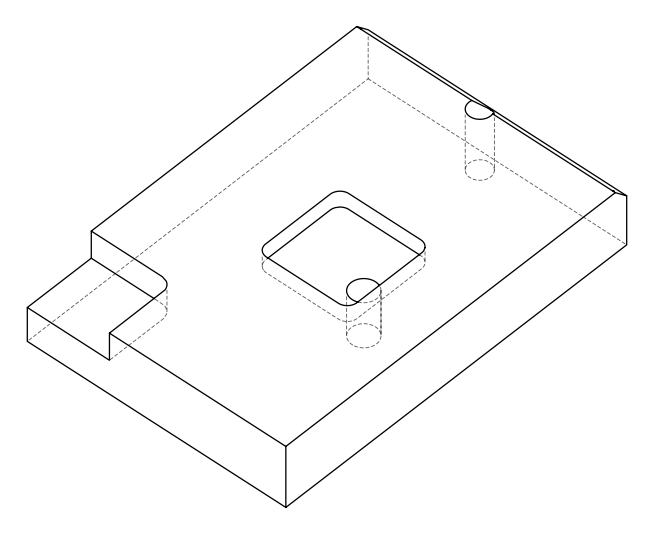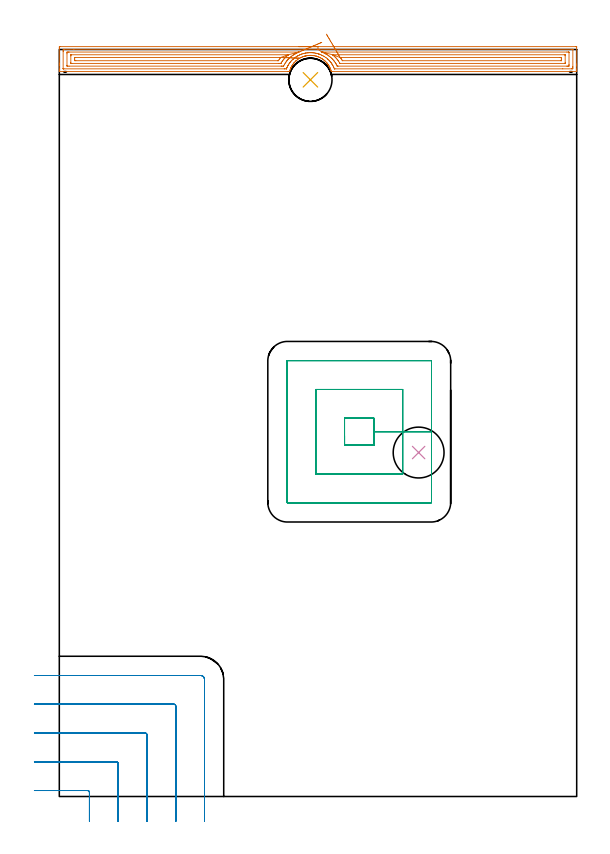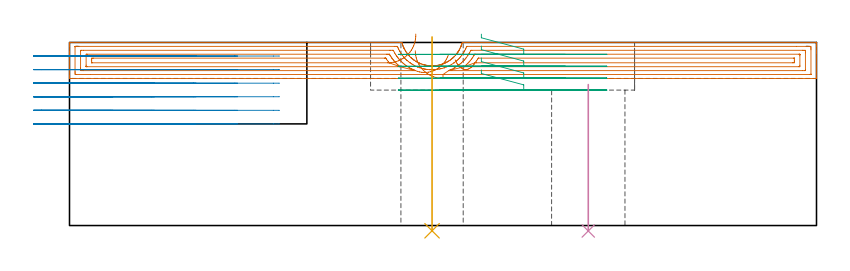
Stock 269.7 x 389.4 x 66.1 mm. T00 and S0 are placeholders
(PLAN: 5 operations, 3 tool changes, 23.4 min)
(1 AREA_MILL | FG_CHAMFER_SURFACE | UGT0205_001 | 10.89 min | 22792 mm3)
(2 MILL_CORNER_NOTCH_RECTANGULAR | CORNER_NOTCH_RECTANGULAR | UGT0201_136 | Follow Part, ap 5, ae 75% | 7 min | 183273 mm3)
(3 MILL_RECTANGULAR_POCKET | POCKET_RECTANGULAR_STRAIGHT | UGT0201_136 | Follow Part, ap 5, ae 75% | 5 min | 152738 mm3)
(4 INDEXABLE_INSERT_DRILL_THROUGH_HOLE_FROM_SOLID | STEP1HOLE | NXT0302_024 | 0.22 min | 26948 mm3)
(5 INDEXABLE_INSERT_DRILL_THROUGH_HOLE_FROM_SOLID_1 | STEP1HOLE_1 | NXT0302_016 | 0.28 min | 25767 mm3)
(TOOL UGT0205_001 | Chamfer Mill 20 x 3 x 45 deg. | D20 FL50 Z2)
(TOOL UGT0201_136 | Carbide End Mill 20.0 | D20 FL30 Z4)
(TOOL NXT0302_024 | Index. Insert Drill 26.5mm [880-D2650L32-03] | D26.5 PA176 FL80 Z2)
(TOOL NXT0302_016 | Index. Insert Drill 22.5mm [880-D2250L25-03] | D22.5 PA176 FL68 Z2)
(OP 1 AREA_MILL)
G17 G21 G94 G90
T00 M6
G54
G17 G0 G90 X124.85 Y390.9 S1061 M3
G43 Z76.1 H0
Z63.1
G94 G1 X124.888 Z62.228 F250.
X125.002 Z61.364
X125.191 Z60.512
X125.453 Z59.68
X125.787 Z58.874
X126.19 Z58.1
X126.659 Z57.364
X127.19 Z56.672
X127.779 Z56.029
X128.422 Z55.44
X129.114 Z54.908
X129.85 Z54.44
X130.624 Z54.037
X131.43 Z53.703
X132.262 Z53.441
X133.114 Z53.252
X133.978 Z53.138
X134.85 Z53.1
X269.1
X269.621 Y390.895 Z53.103
X269.69 Y390.892 Z53.106
X269.7 Y390.817 Z53.18
Y381.773 Z62.222
Y381.199 Z62.799
Y380.897 Z63.099
Y379.146 Z64.849
Y378.543 Z65.456
Y378.155 Z65.844
Y378.027 Z65.965
Y377.898 Z66.092
X269.697 Z66.093
X269.546 Y377.9 Z66.1
X141.986
X141.807 Y377.903 Z66.089
X141.73 Y378.113 Z65.883
X141.679 Y378.27 Z65.724
X141.54 Y378.706 Z65.294
X141.483 Y378.885 Z65.114
X141.385 Y379.146 Z64.85
X141.327 Y379.303 Z64.696
X141.316 Y379.333 Z64.666
X141.196 Y379.619 Z64.38
X141.157 Y379.71 Z64.29
X141.129 Y379.777 Z64.222
X140.895 Y380.247 Z63.751
X140.778 Y380.46 Z63.536
X140.663 Y380.67 Z63.33
X140.648 Y380.694 Z63.306
X140.523 Y380.897 Z63.098
X140.423 Y381.063 Z62.936
X140.351 Y381.181 Z62.818
X140.256 Y381.335 Z62.661
X140.215 Y381.403 Z62.595
X140.169 Y381.469 Z62.53
X140.104 Y381.562 Z62.438
X140.054 Y381.629 Z62.37
X139.944 Y381.773 Z62.223
X139.756 Y382.024 Z61.975
X139.605 Y382.211 Z61.785
X139.459 Y382.394 Z61.605
X139.411 Y382.454 Z61.546
X139.383 Y382.486 Z61.514
X139.321 Y382.556 Z61.443
X138.94 Y382.956 Z61.043
X138.548 Y383.345 Z60.653
X138.427 Y383.459 Z60.539
X137.984 Y383.829 Z60.171
X137.627 Y384.108 Z59.889
X137.532 Y384.182 Z59.815
X137.457 Y384.237 Z59.76
X137.213 Y384.4 Z59.596
X137.051 Y384.509 Z59.487
X136.638 Y384.769 Z59.227
X136.316 Y384.954 Z59.044
X135.989 Y385.13 Z58.869
X135.893 Y385.177 Z58.823
X135.744 Y385.249 Z58.749
X135.528 Y385.346 Z58.654
X135.299 Y385.447 Z58.551
X134.85 Y385.627 Z58.369
X134.655 Y385.695 Z58.301
X134.404 Y385.782 Z58.212
X134.02 Y385.902 Z58.096
X133.958 Y385.921 Z58.077
X133.918 Y385.932 Z58.067
X133.585 Y386.022 Z57.977
X133.062 Y386.134 Z57.866
X132.615 Y386.212 Z57.787
X132.168 Y386.269 Z57.73
X131.996 Y386.283 Z57.717
X131.85 Y386.293 Z57.704
X131.728 Y386.301 Z57.69
X131.558 Y386.316 Z57.678
X131.55
X131.336 Y386.331 Z57.658
X131.273 Y386.337 Z57.655
X131.162 Y386.343 Z57.652
X130.715 Y386.347 Z57.653
X130.379 Y386.333 Z57.667
X129.944 Y386.3 Z57.694
X129.932 Y386.299 Z57.695
X129.771 Y386.284 Z57.714
X129.485 Y386.252 Z57.744
X129.052 Y386.186 Z57.806
X129.037 Y386.184 Z57.808
X128.819 Y386.147 Z57.852
X128.606 Y386.104 Z57.888
X128.591 Y386.101 Z57.891
X128.317 Y386.042 Z57.951
X128.215 Y386.02 Z57.974
X127.896 Y385.932 Z58.066
X127.714 Y385.879 Z58.116
X127.697 Y385.875 Z58.12
X127.416 Y385.786 Z58.212
X127.248 Y385.732 Z58.266
X126.855 Y385.59 Z58.41
X126.803 Y385.57 Z58.429
X126.353 Y385.381 Z58.616
X126.226 Y385.324 Z58.676
X126.121 Y385.276 Z58.724
X125.93 Y385.187 Z58.81
X125.909 Y385.177 Z58.82
X125.811 Y385.129 Z58.869
X125.41 Y384.911 Z59.087
X125.059 Y384.706 Z59.294
X125.014 Y384.68 Z59.32
X124.346 Y384.238 Z59.762
X124.167 Y384.108 Z59.891
X124.12 Y384.074 Z59.925
X123.681 Y383.717 Z60.282
X123.53 Y383.587 Z60.412
X123.459 Y383.524 Z60.472
X123.402 Y383.476 Z60.522
X123.251 Y383.346 Z60.653
X122.8 Y382.894 Z61.105
X122.623 Y382.704 Z61.295
X122.572 Y382.649 Z61.348
X122.51 Y382.584 Z61.414
X122.388 Y382.454 Z61.546
X122.332 Y382.388 Z61.612
X122.229 Y382.258 Z61.742
X122.008 Y381.979 Z62.02
X121.916 Y381.854 Z62.145
X121.699 Y381.561 Z62.437
X121.618 Y381.443 Z62.555
X121.438 Y381.179 Z62.82
X121.27 Y380.897 Z63.102
X121.134 Y380.67 Z63.33
X121.024 Y380.465 Z63.535
X120.894 Y380.226 Z63.773
X120.833 Y380.1 Z63.898
X120.795 Y380.022 Z63.974
X120.726 Y379.884 Z64.116
X120.674 Y379.777 Z64.222
X120.544 Y379.486 Z64.511
X120.429 Y379.182 Z64.818
X120.318 Y378.886 Z65.114
X120.118 Y378.265 Z65.735
X120.025 Y377.991 Z66.006
X119.995 Y377.905 Z66.091
X119.24 Y377.9 Z66.1
X0.153
X0.01 Y377.902 Z66.088
X0.003 Y378.025 Z65.967
X0. Y378.155 Z65.844
Y378.543 Z65.456
Y379.146 Z64.849
Y381.199 Z62.799
Y381.773 Z62.222
Y382.231 Z61.764
X0.001 Y389.942 Z54.056
X0.006 Y390.53 Z53.468
X0.01 Y390.892 Z53.105
X0.226 Y390.896 Z53.102
X0.6 Y390.9 Z53.1
X134.85
Y389.486 Z54.514
X267.316 Y389.485 Z54.515
X267.489 Y389.484 Z54.516
X267.657 Y389.48 Z54.52
X267.691 Y389.478 Z54.522
X267.695 Y389.455 Z54.545
X267.697 Y389.429 Z54.571
X267.7 Y389.278 Z54.722
Y380.521 Z63.479
X267.696 Y380.022 Z63.978
X267.691 Y379.654 Z64.346
X267.667 Y379.321 Z64.679
X267.316 Y379.317 Z64.683
X267.144 Y379.315 Z64.685
X262.434 Y379.314 Z64.686
X143.685 Y379.315 Z64.685
X143.505 Y379.317 Z64.683
X143.416 Y379.319 Z64.681
X143.4 Y379.321 Z64.679
X143.37 Y379.386 Z64.614
X143.324 Y379.494 Z64.506
X143.103 Y380.022 Z63.978
X142.933 Y380.406 Z63.594
X142.673 Y380.897 Z63.103
X142.432 Y381.335 Z62.665
X142.266 Y381.61 Z62.39
X142.163 Y381.773 Z62.227
X142.046 Y381.955 Z62.045
X141.587 Y382.603 Z61.397
X141.552 Y382.649 Z61.351
X141.54 Y382.665 Z61.335
X141.146 Y383.143 Z60.857
X140.802 Y383.524 Z60.476
X140.648 Y383.689 Z60.311
X140.285 Y384.047 Z59.953
X139.909 Y384.4 Z59.6
X139.756 Y384.531 Z59.469
X138.993 Y385.149 Z58.851
X138.864 Y385.241 Z58.759
X138.814 Y385.276 Z58.724
X137.972 Y385.816 Z58.184
X137.379 Y386.151 Z57.849
X137.08 Y386.308 Z57.692
X136.761 Y386.464 Z57.536
X136.188 Y386.709 Z57.291
X135.361 Y387.027 Z56.973
X135.296 Y387.05 Z56.95
X135.261 Y387.062 Z56.938
X134.404 Y387.308 Z56.692
X134.026 Y387.399 Z56.602
X133.512 Y387.505 Z56.495
X132.925 Y387.603 Z56.397
X132.62 Y387.642 Z56.358
X131.926 Y387.709 Z56.291
X131.728 Y387.724 Z56.276
X131.357 Y387.747 Z56.253
X130.982 Y387.759 Z56.241
X130.915 Y387.76 Z56.24
X130.836 Y387.761 Z56.239
X130.116 Y387.734 Z56.266
X130.071 Y387.731 Z56.269
X129.944 Y387.72 Z56.28
X129.301 Y387.658 Z56.342
X129.052 Y387.628 Z56.372
X128.521 Y387.548 Z56.452
X128.355 Y387.519 Z56.481
X128.16 Y387.481 Z56.519
X127.779 Y387.4 Z56.6
X127.268 Y387.271 Z56.729
X127.075 Y387.216 Z56.784
X126.441 Y387.027 Z56.973
X126.376 Y387.005 Z56.995
X125.749 Y386.767 Z57.233
X125.638 Y386.723 Z57.277
X125.484 Y386.657 Z57.343
X125.13 Y386.498 Z57.502
X124.592 Y386.247 Z57.753
X124.528 Y386.214 Z57.786
X124.412 Y386.151 Z57.849
X123.963 Y385.892 Z58.108
X123.7 Y385.736 Z58.264
X123.416 Y385.554 Z58.446
X122.991 Y385.276 Z58.724
X122.883 Y385.202 Z58.798
X122.855 Y385.182 Z58.818
X122.808 Y385.146 Z58.854
X122.389 Y384.811 Z59.189
X121.916 Y384.425 Z59.575
X121.902 Y384.413 Z59.587
X121.887 Y384.4 Z59.6
X121.45 Y383.982 Z60.018
X121.024 Y383.558 Z60.442
X121.007 Y383.541 Z60.459
X120.992 Y383.524 Z60.476
X120.592 Y383.072 Z60.928
X120.25 Y382.649 Z61.351
X120.199 Y382.583 Z61.417
X120.132 Y382.493 Z61.507
X119.833 Y382.066 Z61.934
X119.634 Y381.773 Z62.227
X119.485 Y381.532 Z62.468
X119.239 Y381.122 Z62.878
X119.16 Y380.976 Z63.024
X119.119 Y380.897 Z63.103
X118.867 Y380.388 Z63.612
X118.696 Y380.022 Z63.978
X118.591 Y379.783 Z64.217
X118.424 Y379.372 Z64.628
X118.405 Y379.331 Z64.669
X118.389 Y379.321 Z64.679
X118.347 Y379.319 Z64.681
X118.174 Y379.316 Z64.684
X117.455 Y379.314 Z64.686
X117.284
X2.384 Y379.315 Z64.685
X2.211 Y379.316 Z64.684
X2.043 Y379.32 Z64.68
X2.009 Y379.322 Z64.678
X2.005 Y379.345 Z64.655
X2.003 Y379.371 Z64.629
X2. Y379.522 Z64.478
Y388.279 Z55.721
X2.004 Y388.778 Z55.222
X2.009 Y389.146 Z54.854
X2.033 Y389.479 Z54.521
X2.384 Y389.483 Z54.517
X2.556 Y389.485 Z54.515
X7.553 Y389.486 Z54.514
X134.85
X136.898 Y388.067 Z55.933
X136.911 Y388.069 Z55.931
X136.931 Y388.07 Z55.93
X137.08 Y388.071 Z55.929
X137.8 Y388.072 Z55.928
X264.64 Y388.071 Z55.929
X265.363 Y388.069 Z55.931
X265.532 Y388.066 Z55.934
X265.69 Y388.06 Z55.94
X265.695 Y387.903 Z56.097
X265.699 Y387.739 Z56.261
X265.7 Y381.609 Z62.391
X265.695 Y380.897 Z63.103
X265.693 Y380.74 Z63.26
X265.532 Y380.735 Z63.265
X264.811 Y380.729 Z63.271
X264.64
X145.28
X145.108 Y380.731 Z63.269
X144.937 Y380.735 Z63.265
X144.897 Y380.738 Z63.262
X144.882 Y380.763 Z63.237
X144.853 Y380.814 Z63.186
X144.809 Y380.897 Z63.103
X144.497 Y381.498 Z62.502
X144.338 Y381.773 Z62.227
X144.216 Y381.981 Z62.019
X143.791 Y382.649 Z61.351
X143.324 Y383.296 Z60.704
X143.142 Y383.524 Z60.476
X142.824 Y383.913 Z60.087
X142.432 Y384.351 Z59.649
X142.385 Y384.4 Z59.6
X141.963 Y384.819 Z59.181
X141.54 Y385.228 Z58.772
X141.486 Y385.276 Z58.724
X141.028 Y385.649 Z58.351
X140.648 Y385.954 Z58.046
X140.392 Y386.151 Z57.849
X139.756 Y386.577 Z57.423
X139.037 Y387.027 Z56.973
X138.864 Y387.129 Z56.871
X138.62 Y387.266 Z56.734
X137.972 Y387.588 Z56.412
X137.271 Y387.903 Z56.097
X137.08 Y387.981 Z56.019
X136.944 Y388.036 Z55.964
X136.914 Y388.054 Z55.946
X136.898 Y388.067 Z55.933
X142.475 Y386.651 Z57.349
X142.5 Y386.653 Z57.347
X142.637 Y386.655 Z57.345
X142.809 Y386.657 Z57.343
X263.234
X263.574 Y386.654 Z57.346
X263.635 Y386.651 Z57.349
X263.69 Y386.646 Z57.354
X263.7 Y386.151 Z57.849
Y382.696 Z61.304
X263.699 Y382.235 Z61.765
X263.698 Y382.183 Z61.817
X263.694 Y382.158 Z61.842
X263.691 Y382.15 Z61.85
X263.679 Y382.149 Z61.851
X263.544 Y382.145 Z61.855
X263.371 Y382.143 Z61.857
X146.515
X146.387 Y382.145 Z61.855
X146.324 Y382.147 Z61.853
X146.297 Y382.149 Z61.851
X146. Y382.63 Z61.37
X145.971 Y382.678 Z61.322
X145.575 Y383.288 Z60.712
X145.407 Y383.524 Z60.476
X145.108 Y383.933 Z60.067
X144.735 Y384.4 Z59.6
X144.503 Y384.681 Z59.319
X144.216 Y385.001 Z58.999
X143.953 Y385.276 Z58.724
X143.643 Y385.588 Z58.412
X143.324 Y385.899 Z58.101
X143.05 Y386.151 Z57.849
X142.68 Y386.469 Z57.531
X142.538 Y386.594 Z57.406
X142.475 Y386.651 Z57.349
X146.4 Y385.236 Z58.764
X146.926 Y385.243 Z58.757
X261.106
X261.506 Y385.236 Z58.764
X261.69 Y385.229 Z58.771
X261.693 Y385.123 Z58.877
X261.699 Y384.66 Z59.34
Y384.4 Z59.6
X261.697 Y383.787 Z60.213
X261.69 Y383.58 Z60.42
X261.682 Y383.563 Z60.437
X261.662 Y383.561 Z60.439
X261.609 Y383.559 Z60.441
X261.502 Y383.557 Z60.443
X147.751 Y383.558 Z60.442
X147.657 Y383.561 Z60.439
X147.615 Y383.564 Z60.436
X147.497 Y383.729 Z60.271
X147.358 Y383.943 Z60.057
X147.024 Y384.4 Z59.6
X146.892 Y384.579 Z59.421
X146.513 Y385.071 Z58.929
X146.441 Y385.165 Z58.835
X146.4 Y385.236 Z58.764
X146.053 Y385.827 Z58.223
X145.683 Y386.456 Z57.745
X145.293 Y387.118 Z57.332
X144.887 Y387.809 Z56.987
X144.467 Y388.523 Z56.714
X144.037 Y389.255 Z56.514
X143.599 Y389.999 Z56.388
X143.158 Y390.75 Z56.339
X142.716 Y391.502 Z56.365
X142.277 Y392.249 Z56.467
X141.844 Y392.985 Z56.645
X141.421 Y393.705 Z56.896
X141.01 Y394.404 Z57.219
X140.615 Y395.076 Z57.612
X140.239 Y395.715 Z58.071
X139.885 Y396.318 Z58.592
X139.555 Y396.879 Z59.173
X139.252 Y397.394 Z59.808
G0 X136.802 Y393.117 Z61.619
G1 X136.477 Y392.98 Z60.822
X136.09 Y392.815 Z60.057
X135.643 Y392.625 Z59.333
X135.139 Y392.411 Z58.653
X134.583 Y392.175 Z58.024
X133.978 Y391.918 Z57.45
X133.33 Y391.643 Z56.936
X132.643 Y391.351 Z56.484
X131.922 Y391.045 Z56.1
X131.173 Y390.727 Z55.785
X130.402 Y390.399 Z55.543
X129.614 Y390.065 Z55.374
X128.815 Y389.726 Z55.28
X128.013 Y389.385 Z55.263
X127.211 Y389.044 Z55.321
X126.418 Y388.707 Z55.456
X125.638 Y388.376 Z55.665
X124.878 Y388.054 Z55.946
X124.592 Y387.932 Z56.068
X124.524 Y387.903 Z56.097
X123.96 Y387.647 Z56.353
X123.7 Y387.524 Z56.476
X123.362 Y387.358 Z56.642
X122.808 Y387.057 Z56.943
X122.788 Y387.046 Z56.954
X122.755 Y387.027 Z56.973
X122.241 Y386.708 Z57.292
X121.916 Y386.499 Z57.501
X121.706 Y386.357 Z57.643
X121.41 Y386.151 Z57.849
X121.024 Y385.854 Z58.146
X120.702 Y385.592 Z58.408
X120.324 Y385.276 Z58.724
X120.222 Y385.186 Z58.814
X120.132 Y385.102 Z58.898
X119.772 Y384.753 Z59.247
X119.419 Y384.4 Z59.6
X119.332 Y384.309 Z59.691
X119.239 Y384.21 Z59.79
X118.915 Y383.843 Z60.157
X118.654 Y383.524 Z60.476
X118.52 Y383.355 Z60.645
X118.347 Y383.13 Z60.87
X118.145 Y382.847 Z61.153
X118.008 Y382.649 Z61.351
X117.789 Y382.321 Z61.679
X117.455 Y381.775 Z62.225
X116.987 Y380.897 Z63.103
X116.9 Y380.735 Z63.265
X116.732 Y380.731 Z63.269
X116.563 Y380.73 Z63.27
X115.843 Y380.729 Z63.271
X115.671 Y380.728 Z63.272
X5.06 Y380.729 Z63.271
X4.337 Y380.731 Z63.269
X4.168 Y380.734 Z63.266
X4.01 Y380.74 Z63.26
X4.005 Y380.897 Z63.103
X4.001 Y381.061 Z62.939
X4. Y387.191 Z56.809
X4.005 Y387.903 Z56.097
X4.007 Y388.06 Z55.94
X4.168 Y388.065 Z55.935
X4.889 Y388.071 Z55.929
X5.06
X124.504
X124.592 Y388.069 Z55.931
X124.683 Y388.065 Z55.935
X124.878 Y388.054 Z55.946
X119.327 Y386.649 Z57.351
X119.316 Y386.636 Z57.364
X119.29 Y386.61 Z57.39
X119.013 Y386.374 Z57.626
X118.756 Y386.151 Z57.849
X118.544 Y385.959 Z58.041
X118.347 Y385.776 Z58.224
X118.093 Y385.525 Z58.475
X117.845 Y385.276 Z58.724
X117.657 Y385.078 Z58.922
X117.455 Y384.862 Z59.138
X117.238 Y384.613 Z59.387
X117.06 Y384.4 Z59.6
X116.841 Y384.127 Z59.873
X116.563 Y383.77 Z60.23
X116.459 Y383.626 Z60.374
X116.388 Y383.524 Z60.476
X116.101 Y383.103 Z60.897
X115.809 Y382.649 Z61.351
X115.757 Y382.565 Z61.435
X115.671 Y382.423 Z61.577
X115.553 Y382.225 Z61.775
X115.514 Y382.165 Z61.835
X115.501 Y382.149 Z61.851
X115.482 Y382.148 Z61.852
X115.293 Y382.145 Z61.855
X114.779 Y382.143 Z61.857
X114.403
X6.466
X6.126 Y382.146 Z61.854
X6.065 Y382.149 Z61.851
X6.01 Y382.154 Z61.846
X6. Y382.649 Z61.351
Y386.104 Z57.896
X6.001 Y386.565 Z57.435
X6.002 Y386.617 Z57.383
X6.006 Y386.642 Z57.358
X6.009 Y386.65 Z57.35
X6.02 Y386.651 Z57.349
X6.156 Y386.655 Z57.345
X6.329 Y386.657 Z57.343
X119.143
X119.239 Y386.656 Z57.344
X119.29 Y386.654 Z57.346
X119.324 Y386.651 Z57.349
X119.327 Y386.649 Z57.351
X115.409 Y385.236 Z58.764
X115.407 Y385.227 Z58.773
X115.384 Y385.195 Z58.805
X115.16 Y384.902 Z59.098
X114.774 Y384.405 Z59.595
X114.41 Y383.887 Z60.113
X114.258 Y383.671 Z60.329
X114.192 Y383.583 Z60.417
X114.176 Y383.563 Z60.437
X114.155 Y383.561 Z60.439
X114.102 Y383.559 Z60.441
X113.887 Y383.557 Z60.443
X113.854
X8.594
X8.194 Y383.564 Z60.436
X8.01 Y383.571 Z60.429
X8.007 Y383.677 Z60.323
X8.001 Y384.14 Z59.86
Y384.4 Z59.6
X8.003 Y385.013 Z58.987
X8.01 Y385.22 Z58.78
X8.018 Y385.237 Z58.763
X8.038 Y385.239 Z58.761
X8.091 Y385.241 Z58.759
X8.198 Y385.242 Z58.758
X114.813 Y385.243 Z58.757
X115.187 Y385.241 Z58.759
X115.373 Y385.238 Z58.762
X115.409 Y385.236 Z58.764
X116.278 Y385.204 Z58.834
X117.137 Y385.171 Z58.981
X117.981 Y385.14 Z59.201
X118.802 Y385.109 Z59.495
X119.594 Y385.079 Z59.858
X120.352 Y385.051 Z60.29
X121.069 Y385.024 Z60.786
X121.74 Y384.999 Z61.343
X122.36 Y384.975 Z61.956
X122.925 Y384.954 Z62.62
X123.429 Y384.935 Z63.332
X123.87 Y384.919 Z64.085
X124.243 Y384.905 Z64.873
X124.546 Y384.893 Z65.691
X124.777 Y384.885 Z66.532
X124.934 Y384.879 Z67.391
X125.015 Y384.876 Z68.259
X125.02 Z69.132
G0 Z76.1
M5
M2
(OP 2 MILL_CORNER_NOTCH_RECTANGULAR)
G17 G21 G94 G90
T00 M6
G54
G17 G0 G90 X15.7 Y-13. S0 M3
G43 Z76.1 H0
Z61.2
G94 G1 Y-10. F250.
Y2.106 F500.
G3 X14.706 Y3.1 R1.
G1 X-10.
X-13. F250.
G0 Z76.1
X30.7 Y-13.
Z61.2
G1 Y-10.
Y17.105 F500.
G3 X29.705 Y18.1 R1.
G1 X-10.
X-13. F250.
G0 Z76.1
X45.7 Y-13.
Z61.2
G1 Y-10.
Y32.105 F500.
G3 X44.705 Y33.1 R1.
G1 X-10.
X-13. F250.
G0 Z76.1
X60.7 Y-13.
Z61.2
G1 Y-10.
Y47.105 F500.
G3 X59.705 Y48.1 R1.
G1 X-10.
X-13. F250.
G0 Z76.1
X75.7 Y-13.
Z61.2
G1 Y-10.
Y61. F500.
G3 X73.6 Y63.1 R2.1
G1 X-10.
X-13. F250.
G0 Z76.1
X15.7 Y-13.
Z56.3
G1 Y-10.
Y2.106 F500.
G3 X14.706 Y3.1 R1.
G1 X-10.
X-13. F250.
G0 Z76.1
X30.7 Y-13.
Z56.3
G1 Y-10.
Y17.105 F500.
G3 X29.705 Y18.1 R1.
G1 X-10.
X-13. F250.
G0 Z76.1
X45.7 Y-13.
Z56.3
G1 Y-10.
Y32.105 F500.
G3 X44.705 Y33.1 R1.
G1 X-10.
X-13. F250.
G0 Z76.1
X60.7 Y-13.
Z56.3
G1 Y-10.
Y47.105 F500.
G3 X59.705 Y48.1 R1.
G1 X-10.
X-13. F250.
G0 Z76.1
X75.7 Y-13.
Z56.3
G1 Y-10.
Y61. F500.
G3 X73.6 Y63.1 R2.1
G1 X-10.
X-13. F250.
G0 Z76.1
X15.7 Y-13.
Z51.4
G1 Y-10.
Y2.106 F500.
G3 X14.706 Y3.1 R1.
G1 X-10.
X-13. F250.
G0 Z76.1
X30.7 Y-13.
Z51.4
G1 Y-10.
Y17.105 F500.
G3 X29.705 Y18.1 R1.
G1 X-10.
X-13. F250.
G0 Z76.1
X45.7 Y-13.
Z51.4
G1 Y-10.
Y32.105 F500.
G3 X44.705 Y33.1 R1.
G1 X-10.
X-13. F250.
G0 Z76.1
X60.7 Y-13.
Z51.4
G1 Y-10.
Y47.105 F500.
G3 X59.705 Y48.1 R1.
G1 X-10.
X-13. F250.
G0 Z76.1
X75.7 Y-13.
Z51.4
G1 Y-10.
Y61. F500.
G3 X73.6 Y63.1 R2.1
G1 X-10.
X-13. F250.
G0 Z76.1
X15.7 Y-13.
Z46.5
G1 Y-10.
Y2.106 F500.
G3 X14.706 Y3.1 R1.
G1 X-10.
X-13. F250.
G0 Z76.1
X30.7 Y-13.
Z46.5
G1 Y-10.
Y17.105 F500.
G3 X29.705 Y18.1 R1.
G1 X-10.
X-13. F250.
G0 Z76.1
X45.7 Y-13.
Z46.5
G1 Y-10.
Y32.105 F500.
G3 X44.705 Y33.1 R1.
G1 X-10.
X-13. F250.
G0 Z76.1
X60.7 Y-13.
Z46.5
G1 Y-10.
Y47.105 F500.
G3 X59.705 Y48.1 R1.
G1 X-10.
X-13. F250.
G0 Z76.1
X75.7 Y-13.
Z46.5
G1 Y-10.
Y61. F500.
G3 X73.6 Y63.1 R2.1
G1 X-10.
X-13. F250.
G0 Z76.1
X15.7 Y-13.
Z41.6
G1 Y-10.
Y2.106 F500.
G3 X14.706 Y3.1 R1.
G1 X-10.
X-13. F250.
G0 Z76.1
X30.7 Y-13.
Z41.6
G1 Y-10.
Y17.105 F500.
G3 X29.705 Y18.1 R1.
G1 X-10.
X-13. F250.
G0 Z76.1
X45.7 Y-13.
Z41.6
G1 Y-10.
Y32.105 F500.
G3 X44.705 Y33.1 R1.
G1 X-10.
X-13. F250.
G0 Z76.1
X60.7 Y-13.
Z41.6
G1 Y-10.
Y47.105 F500.
G3 X59.705 Y48.1 R1.
G1 X-10.
X-13. F250.
G0 Z76.1
X75.7 Y-13.
Z41.6
G1 Y-10.
Y61. F500.
G3 X73.6 Y63.1 R2.1
G1 X-10.
X-13. F250.
G0 Z76.1
X15.7 Y-13.
Z36.7
G1 Y-10.
Y2.106 F500.
G3 X14.706 Y3.1 R1.
G1 X-10.
X-13. F250.
G0 Z76.1
X30.7 Y-13.
Z36.7
G1 Y-10.
Y17.105 F500.
G3 X29.705 Y18.1 R1.
G1 X-10.
X-13. F250.
G0 Z76.1
X45.7 Y-13.
Z36.7
G1 Y-10.
Y32.105 F500.
G3 X44.705 Y33.1 R1.
G1 X-10.
X-13. F250.
G0 Z76.1
X60.7 Y-13.
Z36.7
G1 Y-10.
Y47.105 F500.
G3 X59.705 Y48.1 R1.
G1 X-10.
X-13. F250.
G0 Z76.1
X75.7 Y-13.
Z36.7
G1 Y-10.
Y61. F500.
G3 X73.6 Y63.1 R2.1
G1 X-10.
X-13. F250.
G0 Z76.1
M5
M2
(OP 3 MILL_RECTANGULAR_POCKET)
G17 G21 G94 G90
T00 M6
G54
G17 G0 G90 X148.7 Y187.994 S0 M3
G43 Z76.1 H0
Z69.1
G94 G1 Y183.1 Z67.789 F250.
X164. Z63.689
Y190.15 Z61.8
Y197.2 F500.
X148.7
Y183.1
X164.
Y190.15
X179.
Y212.2
X133.7
Y168.1
X179.
Y190.15
X194.
Y227.
G3 X193.8 Y227.2 R0.2
G1 X118.9
G3 X118.7 Y227. R0.2
G1 Y153.3
G3 X118.9 Y153.1 R0.2
G1 X193.8
G3 X194. Y153.3 R0.2
G1 Y190.15
Y191.15
G0 X148.7 Y187.994 Z64.8
G1 Y183.1 Z63.489 F250.
X164. Z59.389
Y190.15 Z57.5
Y197.2 F500.
X148.7
Y183.1
X164.
Y190.15
X179.
Y212.2
X133.7
Y168.1
X179.
Y190.15
X194.
Y227.
G3 X193.8 Y227.2 R0.2
G1 X118.9
G3 X118.7 Y227. R0.2
G1 Y153.3
G3 X118.9 Y153.1 R0.2
G1 X193.8
G3 X194. Y153.3 R0.2
G1 Y190.15
Y191.15
G0 X148.7 Y187.994 Z60.5
G1 Y183.1 Z59.189 F250.
X164. Z55.089
Y190.15 Z53.2
Y197.2 F500.
X148.7
Y183.1
X164.
Y190.15
X179.
Y212.2
X133.7
Y168.1
X179.
Y190.15
X194.
Y227.
G3 X193.8 Y227.2 R0.2
G1 X118.9
G3 X118.7 Y227. R0.2
G1 Y153.3
G3 X118.9 Y153.1 R0.2
G1 X193.8
G3 X194. Y153.3 R0.2
G1 Y190.15
Y191.15
G0 X148.7 Y187.994 Z56.2
G1 Y183.1 Z54.889 F250.
X164. Z50.789
Y190.15 Z48.9
Y197.2 F500.
X148.7
Y183.1
X164.
Y190.15
X179.
Y212.2
X133.7
Y168.1
X179.
Y190.15
X194.
Y227.
G3 X193.8 Y227.2 R0.2
G1 X118.9
G3 X118.7 Y227. R0.2
G1 Y153.3
G3 X118.9 Y153.1 R0.2
G1 X193.8
G3 X194. Y153.3 R0.2
G1 Y190.15
Y191.15
G0 Z76.1
M5
M2
(OP 4 INDEXABLE_INSERT_DRILL_THROUGH_HOLE_FROM_SOLID)
G17 G21 G94 G90
T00 M6
G54
G17 G0 G90 X187.3 Y179.3 S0 M3
G43 Z76.1 H1
G94 G81 G98 Z-1.963 F250. R50.9
G80
M5
M2
(OP 5 INDEXABLE_INSERT_DRILL_THROUGH_HOLE_FROM_SOLID_1)
G17 G21 G94 G90
T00 M6
G54
G17 G0 G90 X130.9 Y373.6 S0 M3
G43 Z76.1 H1
G94 G81 G98 Z-1.893 F250. R68.1
G80
M5
M2
